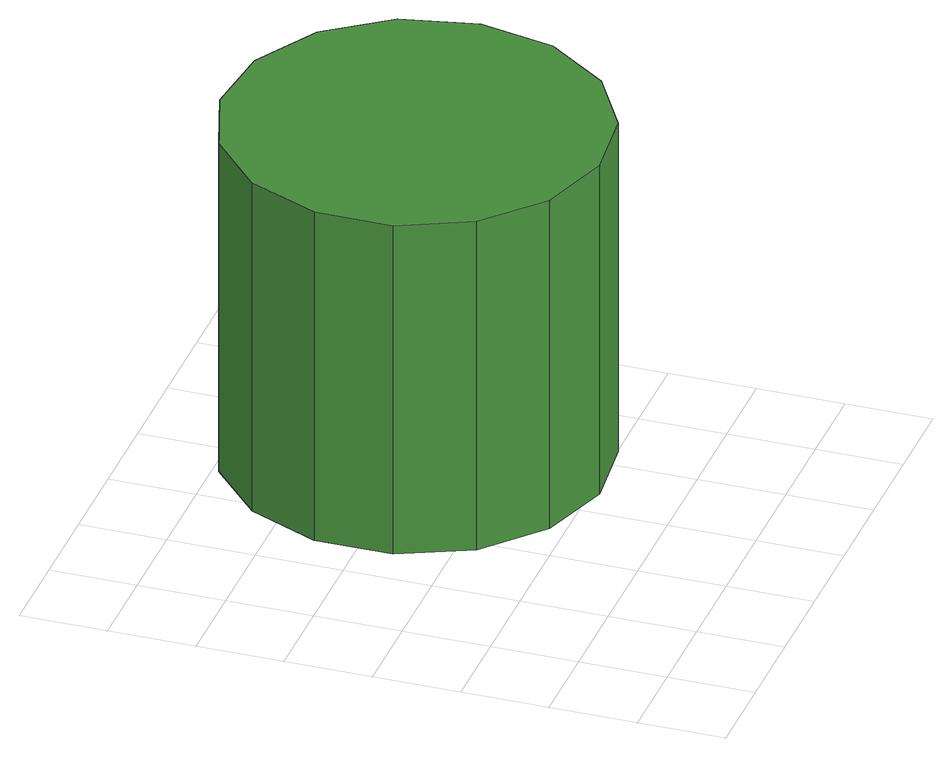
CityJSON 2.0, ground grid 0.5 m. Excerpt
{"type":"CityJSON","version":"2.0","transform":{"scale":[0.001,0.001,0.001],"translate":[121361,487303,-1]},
"CityObjects":{
"tree1":{"type":"SolitaryVegetationObject","attributes":{"function":"something"},"geometry":[{"type":"MultiSurface","lod":"1","boundaries":[[[0,1,2,3,4,5,6,7,8,9,10,11,12,13,14]],[[15,16,17,18,19,20,21,22,23,24,25,26,27,28,29]],[[0,29,28,1]],[[1,28,27,2]],[[2,27,26,3]],[[3,26,25,4]],[[4,25,24,5]],[[5,24,23,6]],[[6,23,22,7]],[[7,22,21,8]],[[8,21,20,9]],[[9,20,19,10]],[[10,19,18,11]],[[11,18,17,12]],[[12,17,16,13]],[[13,16,15,14]],[[14,15,29,0]]]}]}
},
"vertices":[
[2892,2025,2892],[2799,2465,2892],[2534,2829,2892],[2145,3054,2892],[1697,3101,2892],[1270,2962,2892],[935,2661,2892],[752,2250,2892],[752,1800,2892],[935,1389,2892],[1270,1088,2892],[1697,949,2892],[2145,996,2892],[2534,1221,2892],[2799,1585,2892],[2799,1585,835],[2534,1221,835],[2145,996,835],[1697,949,835],[1270,1088,835],[935,1389,835],[752,1800,835],[752,2250,835],[935,2661,835],[1270,2962,835],[1697,3101,835],[2145,3054,835],[2534,2829,835],[2799,2465,835],[2892,2025,835]
]}
